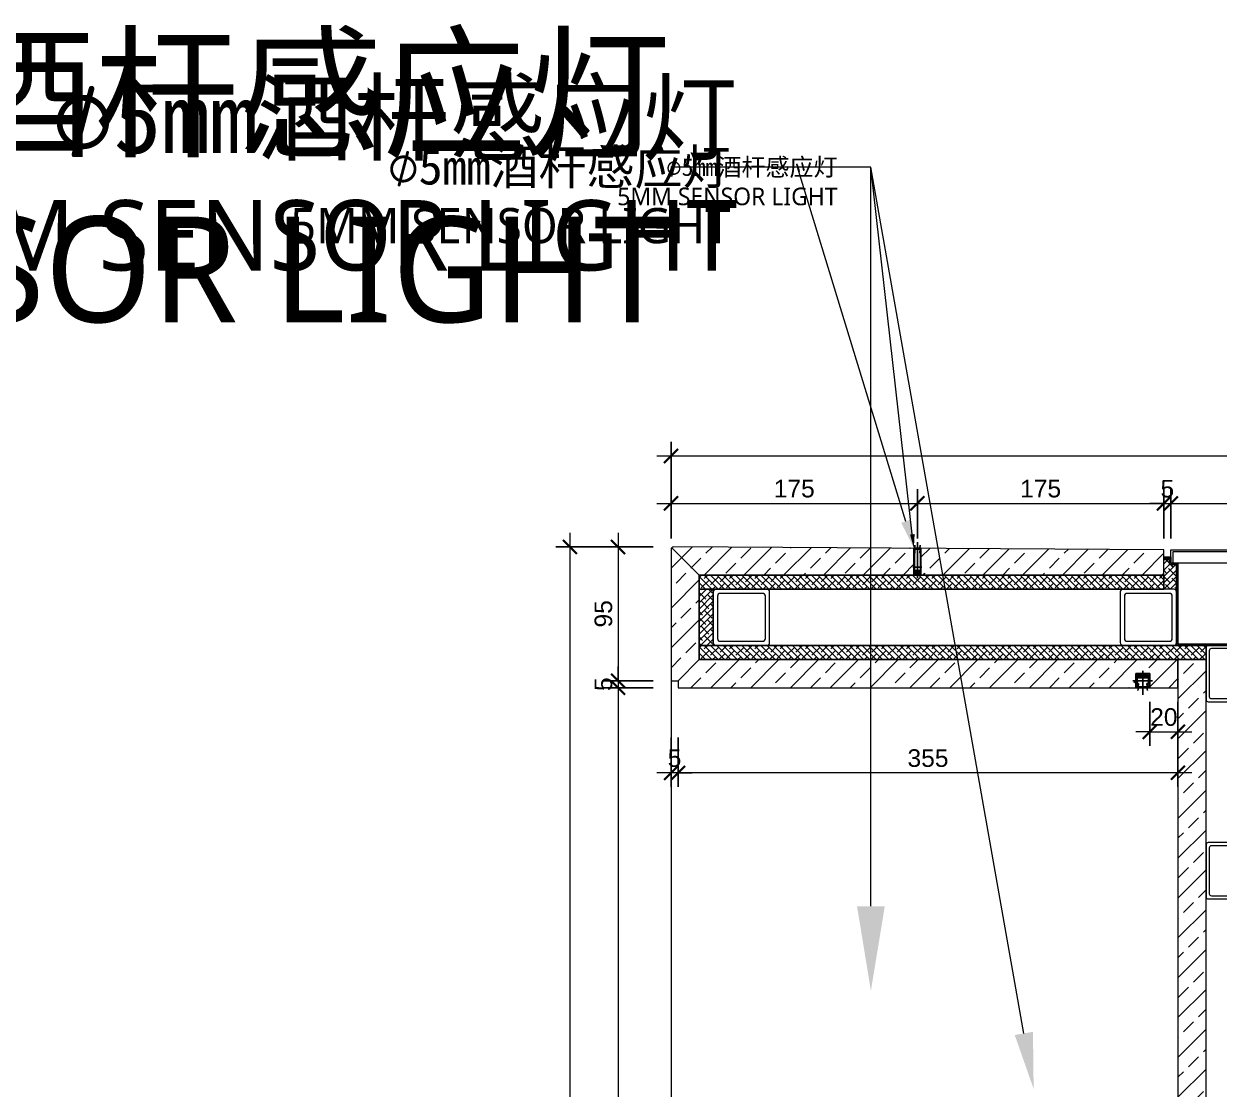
# Model space of a CAD drawing. Header units: millimetres. Extents: x 90086 to 135690, y -7745 to 15991.
# Drawn here: x 129860 to 130709, y 1936 to 2692 of the extents above; entities that cross this region are included whole.
import ezdxf
from ezdxf import colors
from ezdxf.entities.mleader import LeaderData, LeaderLine
from ezdxf.math import Vec2, Vec3

# ---------------------------------------------------------------- set-up
doc = ezdxf.new("R2010")
doc.units = ezdxf.units.MM
doc.set_wipeout_variables(frame=1)
doc.layers.get('Defpoints').update_dxf_attribs({"color": 250})
for name, color, linetype, lineweight in [('_ACM-A-ANNO-DIMS', 2, 'Continuous', 13), ('_ACM-A-ANNO-DIMS @ 10', 2, 'Continuous', 13), ('_ACM-A-ANNO-DIMS @ 20', 2, 'Continuous', 13), ('_ACM-A-ANNO-DIMS @ 30 (1)', 2, 'Continuous', 13), ('_ACM-A-ANNO-DIMS @ 5', 2, 'Continuous', 13), ('_ACM-A-DETL-PATT', 8, 'Continuous', 0), ('_ACM-A-DETL-THIN', 2, 'Continuous', 9)]:
    doc.layers.add(name, color=color, linetype=linetype, lineweight=lineweight)
for name, color, linetype in [('I-DETL-LW01', 1, 'Continuous'), ('I-DETL-LW251', 251, 'Continuous'), ('JDT-13Light', 134, 'Continuous')]:
    doc.layers.add(name, color=color, linetype=linetype)
doc.styles.add('Arial', font='ARIALUNI.ttf')
doc.styles.add('Arial_1', font='arial.ttf', dxfattribs={"height": 75})
doc.dimstyles.new('Aec-Arch-M-注释性', dxfattribs={"dimscale": 2, "dimtxt": 2.5, "dimasz": 2, "dimexe": 2, "dimexo": 2, "dimgap": 0.8, "dimtad": 1, "dimdec": 0, "dimrnd": 5, "dimzin": 3, "dimdsep": 46, "dimtxsty": 'Arial', "dimblk": 'WALL TYPE$0$_ArchTick', "dimcen": 2.5, "dimdle": 2, "dimclrd": 256, "dimclrt": 256, "dimazin": 2, "dimtfac": 0.75, "dimtdec": 0, "dimtix": 1, "dimtmove": 2, "dimatfit": 2, "dimfxl": 5, "dimfxlon": 1, "dimtolj": 1, "dimtzin": 0, "dimlwd": -1, "dimarcsym": 0})

# ---------------------------------------------------------------- blocks, each defined once
blk = doc.blocks.new('A$C4abdce61')
at = {"layer": '_ACM-A-DETL-PATT'}
for points in [[(1.5, 0), (28.5, 0, 0.414214), (30, 1.5), (30, 28.5, 0.414214), (28.5, 30), (1.5, 30, 0.414214), (0, 28.5), (0, 1.5, 0.414214)], [(3.75, 2.25), (26.25, 2.25, 0.414214), (27.75, 3.75), (27.75, 26.25, 0.414214), (26.25, 27.75), (3.75, 27.75, 0.414214), (2.25, 26.25), (2.25, 3.75, 0.414214)]]:
    blk.add_lwpolyline(points, format="xyb", close=True, dxfattribs=at)
blk = doc.blocks.new('K_20')
at = {"layer": '_ACM-A-DETL-PATT'}
for points in [[(-18.5, -20), (18.5, -20, 0.414214), (20, -18.5), (20, -1.5, 0.414214), (18.5, 0), (-18.5, 0, 0.414214), (-20, -1.5), (-20, -18.5, 0.414214)], [(-16.25, -17.75), (16.25, -17.75, 0.414214), (17.75, -16.25), (17.75, -3.75, 0.414214), (16.25, -2.25), (-16.25, -2.25, 0.414214), (-17.75, -3.75), (-17.75, -16.25, 0.414214)]]:
    blk.add_lwpolyline(points, format="xyb", close=True, dxfattribs=at)
blk = doc.blocks.new('天花LED灯带')
blk.add_wipeout([(0, -5), (10, -5), (10, 5), (0, 5)])
blk.add_hatch(color=8).paths.add_polyline_path([(1, -4), (3, -4), (3, 4), (1, 4)])
at = {"color": 8}
for p, q in [((-2, 0), (15, 0)), ((5, 7), (5, -7)), ((10, 3), (12, 3.35)), ((10, -3), (12, -3.35))]:
    blk.add_line(p, q, dxfattribs=at)
for points in [[(0, -5), (10, -5), (10, 5), (0, 5)], [(1, -4), (3, -4), (3, 4), (1, 4)]]:
    blk.add_lwpolyline(points, close=True)
blk.add_lwpolyline([(7.5, 4, -0.414214), (7.6, 3.9), (7.6, 3.72, 0.463455), (7.72, 3.62), (8.4, 3.73), (8.4, 3.9, -0.414214), (8.5, 4), (10, 4), (10, -4), (8.5, -4, -0.414214), (8.4, -3.9), (8.4, -3.73), (7.72, -3.62, 0.463455), (7.6, -3.72), (7.6, -3.9, -0.414214), (7.5, -4), (1, -4), (1, 4), (7.5, 4)], format="xyb")
blk.add_lwpolyline([(7, 3.13), (7, 3.9, -0.414214), (7.1, 4), (7.4, 4, -0.414214), (7.6, 3.8), (7.6, 3.72, 0.463455), (7.72, 3.62), (10, 4), (10, -4), (7.72, -3.62, 0.463455), (7.6, -3.72), (7.6, -3.8, -0.414214), (7.4, -4), (7.1, -4, -0.414214), (7, -3.9), (7, -3.13, -0.463455), (7.23, -2.93), (9.4, -3.29), (9.4, 3.29), (7.23, 2.93, -0.463455)], format="xyb", close=True)
blk = doc.blocks.new('WALL TYPE$0$_ArchTick')
at = {"color": 0, "linetype": 'ByBlock', "const_width": 0.15}
blk.add_lwpolyline([(-0.5, -0.5), (0.5, 0.5)], dxfattribs=at)
blk = doc.blocks.new('*D303')
at = {"layer": '_ACM-A-ANNO-DIMS', "transparency": 16777216}
blk.add_line((130282.1, 2330.68), (130282.1, 2215.73), dxfattribs=at)
at = {"layer": '_ACM-A-ANNO-DIMS', "color": 0, "lineweight": -2, "transparency": 16777216}
for p, q in [((130307.1, 2320.68), (130272.1, 2320.68)), ((130307.1, 2225.73), (130272.1, 2225.73))]:
    blk.add_line(p, q, dxfattribs=at)
at = {"layer": 'Defpoints', "color": 0, "transparency": 16777216}
for p in [(130328.21, 2320.68), (130282.1, 2225.73), (130328.21, 2225.73)]:
    blk.add_point(p, dxfattribs=at)
at = {"layer": '_ACM-A-ANNO-DIMS', "transparency": 16777216, "xscale": 10, "yscale": 10, "zscale": 10}
for p, rotation in [((130282.1, 2320.68), 90), ((130282.1, 2225.73), 270)]:
    blk.add_blockref('WALL TYPE$0$_ArchTick', p, dxfattribs=dict(at, rotation=rotation))
at = {"layer": '_ACM-A-ANNO-DIMS', "transparency": 16777216, "insert": (130271.72, 2273.2), "char_height": 12.5, "attachment_point": 5, "rotation": 90, "style": 'Arial'}
blk.add_mtext('\\A1;95', dxfattribs=at)
blk = doc.blocks.new('*D304')
at = {"layer": '_ACM-A-ANNO-DIMS', "transparency": 16777216}
blk.add_line((130282.1, 2230.73), (130282.1, 1260.73), dxfattribs=at)
at = {"layer": '_ACM-A-ANNO-DIMS', "color": 0, "lineweight": -2, "transparency": 16777216}
for p, q in [((130307.1, 2220.73), (130272.1, 2220.73)), ((130307.1, 1270.73), (130272.1, 1270.73))]:
    blk.add_line(p, q, dxfattribs=at)
at = {"layer": 'Defpoints', "color": 0, "transparency": 16777216}
for p in [(130328.21, 2220.73), (130282.1, 1270.73), (130328.21, 1270.73)]:
    blk.add_point(p, dxfattribs=at)
at = {"layer": '_ACM-A-ANNO-DIMS', "transparency": 16777216, "xscale": 10, "yscale": 10, "zscale": 10}
for p, rotation in [((130282.1, 2220.73), 90), ((130282.1, 1270.73), 270)]:
    blk.add_blockref('WALL TYPE$0$_ArchTick', p, dxfattribs=dict(at, rotation=rotation))
at = {"layer": '_ACM-A-ANNO-DIMS', "transparency": 16777216, "insert": (130271.72, 1745.73), "char_height": 12.5, "attachment_point": 5, "rotation": 90, "style": 'Arial'}
blk.add_mtext('\\A1;950', dxfattribs=at)
blk = doc.blocks.new('*D305')
at = {"layer": '_ACM-A-ANNO-DIMS', "transparency": 16777216}
for p, q in [((130282.1, 2225.73), (130282.1, 2235.73)), ((130282.1, 2225.73), (130282.1, 2220.73)), ((130282.1, 2220.73), (130282.1, 2210.73))]:
    blk.add_line(p, q, dxfattribs=at)
at = {"layer": '_ACM-A-ANNO-DIMS', "color": 0, "lineweight": -2, "transparency": 16777216}
for p, q in [((130307.1, 2225.73), (130272.1, 2225.73)), ((130307.1, 2220.73), (130272.1, 2220.73))]:
    blk.add_line(p, q, dxfattribs=at)
at = {"layer": 'Defpoints', "color": 0, "transparency": 16777216}
for p in [(130328.21, 2225.73), (130282.1, 2220.73), (130328.21, 2220.73)]:
    blk.add_point(p, dxfattribs=at)
at = {"layer": '_ACM-A-ANNO-DIMS', "transparency": 16777216, "xscale": 10, "yscale": 10, "zscale": 10}
for p, rotation in [((130282.1, 2225.73), 270), ((130282.1, 2220.73), 90)]:
    blk.add_blockref('WALL TYPE$0$_ArchTick', p, dxfattribs=dict(at, rotation=rotation))
at = {"layer": '_ACM-A-ANNO-DIMS', "transparency": 16777216, "insert": (130271.75, 2223.23), "char_height": 12.5, "attachment_point": 5, "rotation": 90, "style": 'Arial'}
blk.add_mtext('\\A1;5', dxfattribs=at)
blk = doc.blocks.new('*D306')
at = {"layer": '_ACM-A-ANNO-DIMS', "color": 0, "lineweight": -2, "transparency": 16777216}
for p, q in [((130319.7, 2185.31), (130319.7, 2150.31)), ((130324.7, 2185.31), (130324.7, 2150.31))]:
    blk.add_line(p, q, dxfattribs=at)
at = {"layer": '_ACM-A-ANNO-DIMS', "transparency": 16777216}
for p, q in [((130319.7, 2160.31), (130309.7, 2160.31)), ((130324.7, 2160.31), (130319.7, 2160.31)), ((130324.7, 2160.31), (130334.7, 2160.31))]:
    blk.add_line(p, q, dxfattribs=at)
at = {"layer": 'Defpoints', "color": 0, "transparency": 16777216}
for p in [(130319.7, 2225.73), (130324.7, 2220.73), (130319.7, 2160.31)]:
    blk.add_point(p, dxfattribs=at)
at = {"layer": '_ACM-A-ANNO-DIMS', "transparency": 16777216, "xscale": 10, "yscale": 10, "zscale": 10}
blk.add_blockref('WALL TYPE$0$_ArchTick', (130319.7, 2160.31), dxfattribs=at)
at = {"layer": '_ACM-A-ANNO-DIMS', "transparency": 16777216, "xscale": 10, "yscale": 10, "zscale": 10, "rotation": 180}
blk.add_blockref('WALL TYPE$0$_ArchTick', (130324.7, 2160.31), dxfattribs=at)
at = {"layer": '_ACM-A-ANNO-DIMS', "transparency": 16777216, "insert": (130322.2, 2170.66), "char_height": 12.5, "attachment_point": 5, "style": 'Arial'}
blk.add_mtext('\\A1;5', dxfattribs=at)
blk = doc.blocks.new('*D307')
at = {"layer": '_ACM-A-ANNO-DIMS', "color": 0, "lineweight": -2, "transparency": 16777216}
for p, q in [((130324.7, 2185.31), (130324.7, 2150.31)), ((130679.72, 2185.31), (130679.72, 2150.31))]:
    blk.add_line(p, q, dxfattribs=at)
at = {"layer": '_ACM-A-ANNO-DIMS', "transparency": 16777216}
blk.add_line((130689.72, 2160.31), (130314.7, 2160.31), dxfattribs=at)
at = {"layer": 'Defpoints', "color": 0, "transparency": 16777216}
for p in [(130324.7, 2220.73), (130679.72, 2220.73), (130324.7, 2160.31)]:
    blk.add_point(p, dxfattribs=at)
at = {"layer": '_ACM-A-ANNO-DIMS', "transparency": 16777216, "xscale": 10, "yscale": 10, "zscale": 10, "rotation": 180}
blk.add_blockref('WALL TYPE$0$_ArchTick', (130324.7, 2160.31), dxfattribs=at)
at = {"layer": '_ACM-A-ANNO-DIMS', "transparency": 16777216, "xscale": 10, "yscale": 10, "zscale": 10}
blk.add_blockref('WALL TYPE$0$_ArchTick', (130679.72, 2160.31), dxfattribs=at)
at = {"layer": '_ACM-A-ANNO-DIMS', "transparency": 16777216, "insert": (130502.21, 2170.69), "char_height": 12.5, "attachment_point": 5, "style": 'Arial'}
blk.add_mtext('\\A1;355', dxfattribs=at)
blk = doc.blocks.new('*D308')
at = {"layer": '_ACM-A-ANNO-DIMS', "color": 0, "lineweight": -2, "transparency": 16777216}
for p, q in [((130659.72, 2210.73), (130659.72, 2179.46)), ((130679.72, 2210.73), (130679.72, 2179.46))]:
    blk.add_line(p, q, dxfattribs=at)
at = {"layer": '_ACM-A-ANNO-DIMS', "transparency": 16777216}
for p, q in [((130659.72, 2189.46), (130649.72, 2189.46)), ((130659.72, 2189.46), (130679.72, 2189.46)), ((130679.72, 2189.46), (130689.72, 2189.46))]:
    blk.add_line(p, q, dxfattribs=at)
at = {"layer": 'Defpoints', "color": 0, "transparency": 16777216}
for p in [(130659.72, 2220.73), (130679.72, 2220.73), (130679.72, 2189.46)]:
    blk.add_point(p, dxfattribs=at)
at = {"layer": '_ACM-A-ANNO-DIMS', "transparency": 16777216, "xscale": 10, "yscale": 10, "zscale": 10}
blk.add_blockref('WALL TYPE$0$_ArchTick', (130659.72, 2189.46), dxfattribs=at)
at = {"layer": '_ACM-A-ANNO-DIMS', "transparency": 16777216, "xscale": 10, "yscale": 10, "zscale": 10, "rotation": 180}
blk.add_blockref('WALL TYPE$0$_ArchTick', (130679.72, 2189.46), dxfattribs=at)
at = {"layer": '_ACM-A-ANNO-DIMS', "transparency": 16777216, "insert": (130669.72, 2199.84), "char_height": 12.5, "attachment_point": 5, "style": 'Arial'}
blk.add_mtext('\\A1;20', dxfattribs=at)
blk = doc.blocks.new('*D312')
at = {"layer": '_ACM-A-ANNO-DIMS', "color": 0, "lineweight": -2, "transparency": 16777216}
for p, q in [((130319.7, 2326.63), (130319.7, 2361.63)), ((130494.71, 2326.63), (130494.71, 2361.63))]:
    blk.add_line(p, q, dxfattribs=at)
at = {"layer": '_ACM-A-ANNO-DIMS', "transparency": 16777216}
blk.add_line((130309.7, 2351.63), (130504.71, 2351.63), dxfattribs=at)
at = {"layer": 'Defpoints', "color": 0, "transparency": 16777216}
for p in [(130494.71, 2351.63), (130319.7, 2316.21), (130494.71, 2316.21)]:
    blk.add_point(p, dxfattribs=at)
at = {"layer": '_ACM-A-ANNO-DIMS', "transparency": 16777216, "xscale": 10, "yscale": 10, "zscale": 10, "rotation": 180}
blk.add_blockref('WALL TYPE$0$_ArchTick', (130319.7, 2351.63), dxfattribs=at)
at = {"layer": '_ACM-A-ANNO-DIMS', "transparency": 16777216, "xscale": 10, "yscale": 10, "zscale": 10}
blk.add_blockref('WALL TYPE$0$_ArchTick', (130494.71, 2351.63), dxfattribs=at)
at = {"layer": '_ACM-A-ANNO-DIMS', "transparency": 16777216, "insert": (130407.21, 2362.02), "char_height": 12.5, "attachment_point": 5, "style": 'Arial'}
blk.add_mtext('\\A1;175', dxfattribs=at)
blk = doc.blocks.new('*D313')
at = {"layer": '_ACM-A-ANNO-DIMS', "color": 0, "lineweight": -2, "transparency": 16777216}
for p, q in [((130669.72, 2326.63), (130669.72, 2361.63)), ((130674.72, 2326.63), (130674.72, 2361.63))]:
    blk.add_line(p, q, dxfattribs=at)
at = {"layer": '_ACM-A-ANNO-DIMS', "transparency": 16777216}
for p, q in [((130669.72, 2351.63), (130659.72, 2351.63)), ((130669.72, 2351.63), (130674.72, 2351.63)), ((130674.72, 2351.63), (130684.72, 2351.63))]:
    blk.add_line(p, q, dxfattribs=at)
at = {"layer": 'Defpoints', "color": 0, "transparency": 16777216}
for p in [(130674.72, 2351.63), (130669.72, 2316.21), (130674.72, 2316.21)]:
    blk.add_point(p, dxfattribs=at)
at = {"layer": '_ACM-A-ANNO-DIMS', "transparency": 16777216, "xscale": 10, "yscale": 10, "zscale": 10}
blk.add_blockref('WALL TYPE$0$_ArchTick', (130669.72, 2351.63), dxfattribs=at)
at = {"layer": '_ACM-A-ANNO-DIMS', "transparency": 16777216, "xscale": 10, "yscale": 10, "zscale": 10, "rotation": 180}
blk.add_blockref('WALL TYPE$0$_ArchTick', (130674.72, 2351.63), dxfattribs=at)
at = {"layer": '_ACM-A-ANNO-DIMS', "transparency": 16777216, "insert": (130672.22, 2361.99), "char_height": 12.5, "attachment_point": 5, "style": 'Arial'}
blk.add_mtext('\\A1;5', dxfattribs=at)
blk = doc.blocks.new('*D314')
at = {"layer": '_ACM-A-ANNO-DIMS', "color": 0, "lineweight": -2, "transparency": 16777216}
for p, q in [((130674.72, 2326.63), (130674.72, 2361.63)), ((130809.72, 2326.63), (130809.72, 2361.63))]:
    blk.add_line(p, q, dxfattribs=at)
at = {"layer": '_ACM-A-ANNO-DIMS', "transparency": 16777216}
blk.add_line((130664.72, 2351.63), (130819.72, 2351.63), dxfattribs=at)
at = {"layer": 'Defpoints', "color": 0, "transparency": 16777216}
for p in [(130809.72, 2351.63), (130674.72, 2316.21), (130809.72, 2316.21)]:
    blk.add_point(p, dxfattribs=at)
at = {"layer": '_ACM-A-ANNO-DIMS', "transparency": 16777216, "xscale": 10, "yscale": 10, "zscale": 10, "rotation": 180}
blk.add_blockref('WALL TYPE$0$_ArchTick', (130674.72, 2351.63), dxfattribs=at)
at = {"layer": '_ACM-A-ANNO-DIMS', "transparency": 16777216, "xscale": 10, "yscale": 10, "zscale": 10}
blk.add_blockref('WALL TYPE$0$_ArchTick', (130809.72, 2351.63), dxfattribs=at)
at = {"layer": '_ACM-A-ANNO-DIMS', "transparency": 16777216, "insert": (130742.22, 2362.02), "char_height": 12.5, "attachment_point": 5, "style": 'Arial'}
blk.add_mtext('\\A1;135', dxfattribs=at)
blk = doc.blocks.new('*D318')
at = {"layer": '_ACM-A-ANNO-DIMS', "color": 0, "lineweight": -2, "transparency": 16777216}
for p, q in [((130319.7, 2360.21), (130319.7, 2395.21)), ((131519.7, 2360.21), (131519.7, 2395.21))]:
    blk.add_line(p, q, dxfattribs=at)
at = {"layer": '_ACM-A-ANNO-DIMS', "transparency": 16777216}
blk.add_line((131529.7, 2385.21), (130309.7, 2385.21), dxfattribs=at)
at = {"layer": 'Defpoints', "color": 0, "transparency": 16777216}
for p in [(130319.7, 2385.21), (130319.7, 2118.73), (131519.7, 2118.73)]:
    blk.add_point(p, dxfattribs=at)
at = {"layer": '_ACM-A-ANNO-DIMS', "transparency": 16777216, "xscale": 10, "yscale": 10, "zscale": 10, "rotation": 180}
blk.add_blockref('WALL TYPE$0$_ArchTick', (130319.7, 2385.21), dxfattribs=at)
at = {"layer": '_ACM-A-ANNO-DIMS', "transparency": 16777216, "xscale": 10, "yscale": 10, "zscale": 10}
blk.add_blockref('WALL TYPE$0$_ArchTick', (131519.7, 2385.21), dxfattribs=at)
at = {"layer": '_ACM-A-ANNO-DIMS', "transparency": 16777216, "insert": (130919.7, 2395.59), "char_height": 12.5, "attachment_point": 5, "style": 'Arial'}
blk.add_mtext('\\A1;1200', dxfattribs=at)
blk = doc.blocks.new('*D324')
at = {"layer": '_ACM-A-ANNO-DIMS', "transparency": 16777216}
blk.add_line((130247.88, 2330.68), (130247.88, 1260.73), dxfattribs=at)
at = {"layer": '_ACM-A-ANNO-DIMS', "color": 0, "lineweight": -2, "transparency": 16777216}
for p, q in [((130272.88, 2320.68), (130237.88, 2320.68)), ((130272.88, 1270.73), (130237.88, 1270.73))]:
    blk.add_line(p, q, dxfattribs=at)
at = {"layer": 'Defpoints', "color": 0, "transparency": 16777216}
for p in [(130328.21, 2320.68), (130247.88, 1270.73), (130328.21, 1270.73)]:
    blk.add_point(p, dxfattribs=at)
at = {"layer": '_ACM-A-ANNO-DIMS', "transparency": 16777216, "xscale": 10, "yscale": 10, "zscale": 10}
for p, rotation in [((130247.88, 2320.68), 90), ((130247.88, 1270.73), 270)]:
    blk.add_blockref('WALL TYPE$0$_ArchTick', p, dxfattribs=dict(at, rotation=rotation))
at = {"layer": '_ACM-A-ANNO-DIMS', "transparency": 16777216, "insert": (130237.5, 1795.7), "char_height": 12.5, "attachment_point": 5, "rotation": 90, "style": 'Arial'}
blk.add_mtext('\\A1;1050', dxfattribs=at)
blk = doc.blocks.new('*D352')
at = {"layer": '_ACM-A-ANNO-DIMS', "color": 0, "lineweight": -2, "transparency": 16777216}
for p, q in [((130494.71, 2326.63), (130494.71, 2361.63)), ((130669.72, 2326.63), (130669.72, 2361.63))]:
    blk.add_line(p, q, dxfattribs=at)
at = {"layer": '_ACM-A-ANNO-DIMS', "transparency": 16777216}
blk.add_line((130484.71, 2351.63), (130679.72, 2351.63), dxfattribs=at)
at = {"layer": 'Defpoints', "color": 0, "transparency": 16777216}
for p in [(130669.72, 2351.63), (130494.71, 2316.21), (130669.72, 2316.21)]:
    blk.add_point(p, dxfattribs=at)
at = {"layer": '_ACM-A-ANNO-DIMS', "transparency": 16777216, "xscale": 10, "yscale": 10, "zscale": 10, "rotation": 180}
blk.add_blockref('WALL TYPE$0$_ArchTick', (130494.71, 2351.63), dxfattribs=at)
at = {"layer": '_ACM-A-ANNO-DIMS', "transparency": 16777216, "xscale": 10, "yscale": 10, "zscale": 10}
blk.add_blockref('WALL TYPE$0$_ArchTick', (130669.72, 2351.63), dxfattribs=at)
at = {"layer": '_ACM-A-ANNO-DIMS', "transparency": 16777216, "insert": (130582.21, 2362.02), "char_height": 12.5, "attachment_point": 5, "style": 'Arial'}
blk.add_mtext('\\A1;175', dxfattribs=at)
blk = doc.blocks.new('*U388')
at = {"layer": '_ACM-A-ANNO-DIMS @ 10'}
ml = blk.add_multileader_mtext('Standard', dxfattribs=at)
ml.set_content('{\\fSimSun|b1|i0|c134|p2;\\C0;⌀5mm酒杆感应灯\\P\\fMicrosoft YaHei|b0|i0|c134|p34;5MM SENSOR LIGHT}', color=256, style='Arial_1')
ml.set_leader_properties(color=2)
ml.build(insert=Vec2(0, 0))
ml.multileader.update_dxf_attribs({"dogleg_length": 4.74, "arrow_head_size": 20, "scale": 10})
ctx = ml.context
ctx.base_point, ctx.scale, ctx.char_height, ctx.arrow_head_size, ctx.landing_gap_size, ctx.plane_origin = Vec3(130034.36, 2590.31), 10, 25, 20, 0.03, Vec3(130790.11, 831.91)
ctx.text_align_type = 2
notes = []
notes.append((ctx, [(0, (1, 1, 0), (130409.43, 2590.31), (-1, 0), 47.4, [(0, [(130492.21, 2319.73)], 0, [])])]))
ctx.mtext.insert, ctx.mtext.alignment, ctx.mtext.flow_direction = Vec3(130361.99, 2603.03), 3, 5
at = {"layer": '_ACM-A-ANNO-DIMS @ 20'}
ml = blk.add_multileader_mtext('Standard', dxfattribs=at)
ml.set_content('{\\fSimSun|b1|i0|c134|p2;\\C0;⌀5mm酒杆感应灯\\P\\fMicrosoft YaHei|b0|i0|c134|p34;5MM SENSOR LIGHT}', color=256, style='Arial_1')
ml.set_leader_properties(color=2)
ml.build(insert=Vec2(0, 0))
ml.multileader.update_dxf_attribs({"dogleg_length": 4.74, "arrow_head_size": 40, "scale": 20})
ctx = ml.context
ctx.base_point, ctx.scale, ctx.char_height, ctx.arrow_head_size, ctx.landing_gap_size, ctx.plane_origin = Vec3(129711.55, 2624.88), 20, 50, 40, 0.06, Vec3(130790.11, 831.91)
ctx.right_attachment, ctx.text_align_type = 6, 2
notes.append((ctx, [(0, (1, 1, 0), (130461.67, 2590.31), (-1, 0), 94.81, [(0, [(130577.25, 1935.88)], 0, [])])]))
ctx.mtext.insert, ctx.mtext.alignment, ctx.mtext.flow_direction = Vec3(130366.81, 2650.31), 3, 5
at = {"layer": '_ACM-A-ANNO-DIMS @ 30 (1)'}
ml = blk.add_multileader_mtext('Standard', dxfattribs=at)
ml.set_content('{\\fSimSun|b1|i0|c134|p2;\\C0;⌀5mm酒杆感应灯\\P\\fMicrosoft YaHei|b0|i0|c134|p34;5MM SENSOR LIGHT}', color=256, style='Arial_1')
ml.set_leader_properties(color=2)
ml.build(insert=Vec2(0, 0))
ml.multileader.update_dxf_attribs({"dogleg_length": 4.74, "arrow_head_size": 60, "scale": 30})
ctx = ml.context
ctx.base_point, ctx.scale, ctx.char_height, ctx.arrow_head_size, ctx.landing_gap_size, ctx.plane_origin = Vec3(129336.49, 2642.16), 30, 75, 60, 0.09, Vec3(130790.11, 831.91)
ctx.right_attachment, ctx.text_align_type = 6, 2
notes.append((ctx, [(0, (1, 1, 0), (130461.67, 2590.31), (-1, 0), 142.21, [(0, [(130461.67, 2005.55)], 0, [])])]))
ctx.mtext.insert, ctx.mtext.alignment, ctx.mtext.flow_direction = Vec3(130319.37, 2680.31), 3, 5
at = {"layer": '_ACM-A-ANNO-DIMS @ 5'}
ml = blk.add_multileader_mtext('Standard', dxfattribs=at)
ml.set_content('{\\fSimSun|b1|i0|c134|p2;\\C0;⌀5mm酒杆感应灯\\P\\fMicrosoft YaHei|b0|i0|c134|p34;5MM SENSOR LIGHT}', color=256, style='Arial_1')
ml.set_leader_properties(color=2)
ml.build(insert=Vec2(0, 0))
ml.multileader.update_dxf_attribs({"dogleg_length": 4.74, "arrow_head_size": 10, "scale": 5})
ctx = ml.context
ctx.base_point, ctx.scale, ctx.char_height, ctx.arrow_head_size, ctx.landing_gap_size, ctx.plane_origin = Vec3(130274.14, 2590.31), 5, 12.5, 10, 0.015, Vec3(130790.11, 831.91)
ctx.text_align_type = 2
notes.append((ctx, [(0, (1, 1, 0), (130461.67, 2590.31), (-1, 0), 23.7, [(0, [(130492.21, 2319.73)], 0, [])])]))
ctx.mtext.insert, ctx.mtext.alignment, ctx.mtext.flow_direction = Vec3(130437.96, 2596.67), 3, 5
for ctx, leaders in notes:
    for number, flags, end, landing, length, lines in leaders:
        leader = LeaderData()
        leader.index, (leader.has_last_leader_line, leader.has_dogleg_vector, leader.attachment_direction) = number, flags
        leader.last_leader_point, leader.dogleg_vector, leader.dogleg_length = Vec3(end), Vec3(landing), length
        for number, points, colour, breaks in lines:
            line = LeaderLine()
            line.index, line.vertices, line.color, line.breaks = number, Vec3.list(points), colors.encode_raw_color(colour), breaks
            leader.lines.append(line)
        ctx.leaders.append(leader)

msp = doc.modelspace()

# ---------------------------------------------------------------- hatches: boundary and pattern name
msp.add_hatch(color=8).paths.add_polyline_path([(130492.57, 2301.84), (130492.57, 2304.08), (130496.85, 2304.08), (130496.85, 2301.84)])
at = {"layer": 'I-DETL-LW251'}
h = msp.add_hatch(dxfattribs=at)
h.set_pattern_fill('ANSI33', color=256, scale=3.1496, style=0)
h.set_pattern_definition([(45, (130319.702, 2220.726), (-14.1421, 14.1421), []), (45, (130333.844, 2220.726), (-14.1421, 14.1421), [10, -5])])
h.paths.add_polyline_path([(130497.21, 2319.71), (130497.21, 2300.73), (130669.72, 2300.73), (130669.72, 2318.73)])
edge = h.paths.add_edge_path()
edge.add_line((130492.21, 2300.73), (130492.21, 2319.73))
edge.add_line((130492.21, 2319.73), (130493.78, 2319.73))
edge.add_line((130493.78, 2319.73), (130321.71, 2320.72))
edge.add_arc((130321.7, 2318.72), 2, 89.67238, 180)
edge.add_line((130319.7, 2318.72), (130319.7, 2225.73))
edge.add_line((130319.7, 2225.73), (130324.7, 2225.73))
edge.add_line((130324.7, 2225.73), (130324.7, 2220.73))
edge.add_line((130324.7, 2220.73), (130679.72, 2220.73))
edge.add_line((130679.72, 2220.73), (130679.72, 2240.73))
edge.add_line((130679.72, 2240.73), (130339.7, 2240.73))
edge.add_line((130339.7, 2240.73), (130339.7, 2250.73))
edge.add_line((130339.7, 2250.73), (130339.7, 2290.73))
edge.add_line((130339.7, 2290.73), (130339.7, 2300.73))
edge.add_line((130339.7, 2300.73), (130492.21, 2300.73))
h = msp.add_hatch(dxfattribs=at)
h.set_pattern_fill('ANSI38', color=250)
h.set_pattern_definition([(45, (130669.719, 2290.7263), (-2.24506, 2.24506), []), (135, (130669.719, 2290.7263), (-6.7352, 2.24506), [7.9375, -4.7625])])
h.paths.add_polyline_path([(130678.72, 2308.23), (130673.72, 2308.23), (130673.72, 2311.73), (130669.72, 2311.73), (130669.72, 2300.73), (130669.72, 2290.73), (130676.72, 2290.73), (130678.72, 2290.73)])
h = msp.add_hatch(dxfattribs=at)
h.set_pattern_fill('ANSI38', color=250, angle=90)
h.set_pattern_definition([(135, (143152.5655, -33965.1196), (-2.24506403, -2.24506403), []), (225, (143152.5655, -33965.1196), (-2.24506403, -6.7351921), [7.9375, -4.7625])])
h.paths.add_polyline_path([(130669.72, 2290.73), (130669.72, 2300.73), (130339.7, 2300.73), (130339.7, 2290.73)])
h = msp.add_hatch(dxfattribs=at)
h.set_pattern_fill('ANSI38', color=250, angle=180)
h.set_pattern_definition([(225, (166605.5477, 15063.59), (2.24506403, -2.24506403), []), (315, (166605.5477, 15063.59), (6.7351921, -2.24506403), [7.9375, -4.7625])])
h.paths.add_polyline_path([(130349.7, 2290.73), (130339.7, 2290.73), (130339.7, 2250.73), (130349.7, 2250.73)])
h = msp.add_hatch(dxfattribs=at)
h.set_pattern_fill('ANSI38', color=250, angle=90)
h.set_pattern_definition([(135, (143152.5655, -34015.1196), (-2.24506403, -2.24506403), []), (225, (143152.5655, -34015.1196), (-2.24506403, -6.7351921), [7.9375, -4.7625])])
h.paths.add_polyline_path([(130699.72, 2240.73), (130699.72, 2250.73), (130339.7, 2250.73), (130339.7, 2240.73)])
h = msp.add_hatch(dxfattribs=at)
h.set_pattern_fill('ANSI33', color=256, scale=3.1496, style=0)
h.paths.add_polyline_path([(130699.72, 2240.73), (130679.72, 2240.73), (130679.72, 1270.73), (130699.72, 1270.73)])

# ---------------------------------------------------------------- linework, layer by layer
at = {"color": 8}
for p, q in [((130492.92, 2319.73), (130492.8, 2321.97)), ((130494.71, 2298.49), (130494.71, 2324.11)), ((130496.5, 2319.73), (130496.62, 2321.97)), ((130497.92, 2306.32), (130491.37, 2306.32))]:
    msp.add_line(p, q, dxfattribs=at)
at = {"layer": '_ACM-A-DETL-THIN'}
msp.add_lwpolyline([(130669.72, 2318.73), (130321.71, 2320.72, 0.415679), (130319.7, 2318.72), (130319.7, 2225.73), (130324.7, 2225.73), (130324.7, 2220.73), (130679.72, 2220.73), (130679.72, 2240.73), (130339.7, 2240.73), (130339.7, 2300.73), (130669.72, 2300.73)], format="xyb", close=True, dxfattribs=at)
for points in [[(130676.22, 2309.23), (130674.72, 2309.23), (130674.72, 2318.73), (130809.72, 2318.73), (130809.72, 2309.23), (130808.22, 2309.23), (130808.22, 2317.23), (130676.22, 2317.23)], [(130699.72, 2240.73), (130679.72, 2240.73), (130679.72, 1270.73), (130699.72, 1270.73)]]:
    msp.add_lwpolyline(points, close=True, dxfattribs=at)
at = {"layer": '_ACM-A-DETL-THIN', "color": 8}
msp.add_lwpolyline([(130674.72, 2318.73), (130809.72, 2318.73), (130809.72, 2309.23), (130674.72, 2309.23)], close=True, dxfattribs=at)
at = {"layer": '_ACM-A-DETL-THIN'}
msp.add_lwpolyline([(130669.72, 2313.73), (130674.72, 2313.73), (130674.72, 2312.73), (130669.72, 2312.73)], dxfattribs=at)
at = {"layer": '_ACM-A-DETL-THIN', "color": 8}
msp.add_lwpolyline([(130319.7, 2225.73), (130319.7, 1270.73)], dxfattribs=at)
at = {"layer": 'I-DETL-LW01'}
for p, q in [((130492.21, 2300.73), (130492.21, 2319.73)), ((130492.21, 2319.73), (130497.21, 2319.73)), ((130496.85, 2319.73), (130492.57, 2319.73)), ((130492.57, 2319.73), (130492.7, 2317.18)), ((130496.85, 2319.73), (130492.57, 2319.73)), ((130492.57, 2319.73), (130492.57, 2318.05)), ((130492.6, 2317.94), (130492.66, 2317.94)), ((130492.66, 2317.94), (130492.7, 2317.18)), ((130492.95, 2316.64), (130492.82, 2319.06)), ((130492.82, 2319.06), (130496.6, 2319.06)), ((130496.6, 2319.06), (130496.47, 2316.64)), ((130496.72, 2317.18), (130496.85, 2319.73)), ((130496.72, 2317.18), (130496.76, 2317.94)), ((130496.76, 2317.94), (130496.82, 2317.94)), ((130496.85, 2318.05), (130496.85, 2319.73)), ((130497.21, 2319.73), (130497.21, 2300.73)), ((130492.57, 2316.94), (130492.57, 2301.84)), ((130492.57, 2316.82), (130492.57, 2316.49)), ((130492.67, 2317.05), (130492.6, 2317.05)), ((130492.6, 2316.38), (130492.88, 2316.38)), ((130492.67, 2317.05), (130492.64, 2317.05)), ((130496.54, 2316.38), (130496.82, 2316.38)), ((130496.78, 2317.05), (130496.75, 2317.05)), ((130496.82, 2317.05), (130496.75, 2317.05)), ((130496.85, 2301.84), (130496.85, 2316.94)), ((130496.85, 2316.49), (130496.85, 2316.82)), ((130497.21, 2300.73), (130492.21, 2300.73)), ((130492.57, 2301.84), (130492.57, 2304.08)), ((130492.57, 2304.08), (130496.85, 2304.08)), ((130496.85, 2301.84), (130492.57, 2301.84)), ((130492.57, 2301.84), (130496.85, 2301.84)), ((130496.85, 2304.08), (130496.85, 2301.84))]:
    msp.add_line(p, q, dxfattribs=at)
for points in [[(130339.7, 2300.73), (130320.29, 2320.13)], [(130324.7, 2225.73), (130339.7, 2240.73)]]:
    msp.add_lwpolyline(points, dxfattribs=at)
for points in [[(130669.72, 2290.73), (130669.72, 2300.73), (130339.7, 2300.73), (130339.7, 2290.73)], [(130349.7, 2290.73), (130339.7, 2290.73), (130339.7, 2250.73), (130349.7, 2250.73)], [(130699.72, 2240.73), (130699.72, 2250.73), (130339.7, 2250.73), (130339.7, 2240.73)]]:
    msp.add_lwpolyline(points, close=True, dxfattribs=at)
at = {"layer": 'I-DETL-LW01', "extrusion": (0, 0, -1)}
for centre, major_axis, start_param, end_param in [((130492.6, 2318.05), (0, 0.112), 3.141593, 4.712389), ((130496.82, 2318.05), (0, 0.112), 1.570796, 3.141593), ((130492.64, 2316.82), (0, 0.224), -1.570796, 0), ((130492.6, 2316.94), (0, 0.112), -1.570796, 0), ((130492.6, 2316.49), (0, 0.112), 3.141593, 4.712389), ((130492.67, 2317.16), (0, 0.112), 1.405648, 3.141593), ((130492.67, 2317.16), (0, 0.112), 1.405648, 3.141593), ((130492.88, 2316.6), (0, 0.224), 1.405648, 3.141593), ((130496.54, 2316.6), (0, 0.224), 3.141593, 4.877538), ((130496.75, 2317.16), (0, 0.112), 3.141593, 4.877538), ((130496.75, 2317.16), (0, 0.112), 3.141593, 4.877538), ((130496.78, 2316.82), (0, 0.224), 0, 1.570796), ((130496.82, 2316.94), (0, 0.112), 0, 1.570796), ((130496.82, 2316.49), (0, 0.112), 1.570796, 3.141593)]:
    msp.add_ellipse(centre, major_axis=major_axis, ratio=0.319297, start_param=start_param, end_param=end_param, dxfattribs=at)
at = {"layer": 'JDT-13Light'}
msp.add_lwpolyline([(130805.72, 2308.23), (130810.72, 2308.23), (130810.72, 2311.73), (130814.72, 2311.73), (130814.72, 2312.73), (130809.72, 2312.73), (130809.72, 2309.23), (130804.72, 2309.23), (130804.72, 2251.73), (130679.72, 2251.73), (130679.72, 2309.23), (130674.72, 2309.23), (130674.72, 2312.73), (130669.72, 2312.73), (130669.72, 2311.73), (130673.72, 2311.73), (130673.72, 2308.23), (130678.72, 2308.23), (130678.72, 2250.73), (130805.72, 2250.73), (130805.72, 2308.23)], dxfattribs=at)

# ---------------------------------------------------------------- block references
at = {"rotation": 90}
for p in [(130699.72, 2230.73), (130699.72, 2090.73)]:
    msp.add_blockref('K_20', p, dxfattribs=at)
at = {"layer": '_ACM-A-ANNO-DIMS'}
msp.add_blockref('*U388', (0, 0), dxfattribs=at)
at = {"layer": '_ACM-A-DETL-THIN', "ltscale": 2, "xscale": 1.333333333333333, "yscale": 1.333333333333333, "zscale": 1.333333333333333, "rotation": 90.00000000000001}
for p in [(130389.7, 2250.73), (130678.72, 2250.73)]:
    msp.add_blockref('A$C4abdce61', p, dxfattribs=at)

# ---------------------------------------------------------------- dimensions: what is measured, and where the dimension line sits
at = {"layer": '_ACM-A-ANNO-DIMS @ 5'}
for base, p1, p2, picture, middle in [((130494.71, 2351.63), (130319.7, 2316.21), (130494.71, 2316.21), '*D312', (130407.21, 2362.02)), ((130669.72, 2351.63), (130494.71, 2316.21), (130669.72, 2316.21), '*D352', (130582.21, 2362.02)), ((130674.72, 2351.63), (130669.72, 2316.21), (130674.72, 2316.21), '*D313', (130672.22, 2361.99)), ((130809.72, 2351.63), (130674.72, 2316.21), (130809.72, 2316.21), '*D314', (130742.22, 2362.02)), ((130319.7, 2160.31), (130324.7, 2220.73), (130319.7, 2225.73), '*D306', (130322.2, 2170.66))]:
    dim = msp.add_linear_dim(base=base, p1=p1, p2=p2, dimstyle='Aec-Arch-M-注释性', override={"dimscale": 5, "dimzin": 8, "dimtix": 1, "dimtofl": 1, "dimtmove": 2, "dimatfit": 2}, dxfattribs=at)
    dim.commit()
    dim.dimension.update_dxf_attribs({"geometry": picture, "text_midpoint": middle})
for base, p1, p2, picture, middle in [((130247.88, 1270.73), (130328.21, 2320.68), (130328.21, 1270.73), '*D324', (130237.5, 1795.7)), ((130282.1, 2225.73), (130328.21, 2320.68), (130328.21, 2225.73), '*D303', (130271.72, 2273.2)), ((130282.1, 2220.73), (130328.21, 2225.73), (130328.21, 2220.73), '*D305', (130271.75, 2223.23)), ((130282.1, 1270.73), (130328.21, 2220.73), (130328.21, 1270.73), '*D304', (130271.72, 1745.73))]:
    dim = msp.add_linear_dim(base=base, p1=p1, p2=p2, angle=90, dimstyle='Aec-Arch-M-注释性', override={"dimscale": 5, "dimzin": 8, "dimtix": 1, "dimtofl": 1, "dimtmove": 2, "dimatfit": 2}, dxfattribs=at)
    dim.commit()
    dim.dimension.update_dxf_attribs({"geometry": picture, "text_midpoint": middle})

# ---------------------------------------------------------------- next in the draw order: block references
at = {"layer": 'I-DETL-LW01', "rotation": 270}
msp.add_blockref('天花LED灯带', (130654.72, 2230.73), dxfattribs=at)

# ---------------------------------------------------------------- next in the draw order: dimensions: what is measured, and where the dimension line sits
at = {"layer": '_ACM-A-ANNO-DIMS @ 5'}
for base, p1, p2, picture, middle in [((130319.7, 2385.21), (131519.7, 2118.73), (130319.7, 2118.73), '*D318', (130919.7, 2395.59)), ((130324.7, 2160.31), (130679.72, 2220.73), (130324.7, 2220.73), '*D307', (130502.21, 2170.69)), ((130679.72, 2189.46), (130659.72, 2220.73), (130679.72, 2220.73), '*D308', (130669.72, 2199.84))]:
    dim = msp.add_linear_dim(base=base, p1=p1, p2=p2, dimstyle='Aec-Arch-M-注释性', override={"dimscale": 5, "dimzin": 8, "dimtix": 1, "dimtofl": 1, "dimtmove": 2, "dimatfit": 2}, dxfattribs=at)
    dim.commit()
    dim.dimension.update_dxf_attribs({"geometry": picture, "text_midpoint": middle})

doc.saveas('drawing.dxf')
